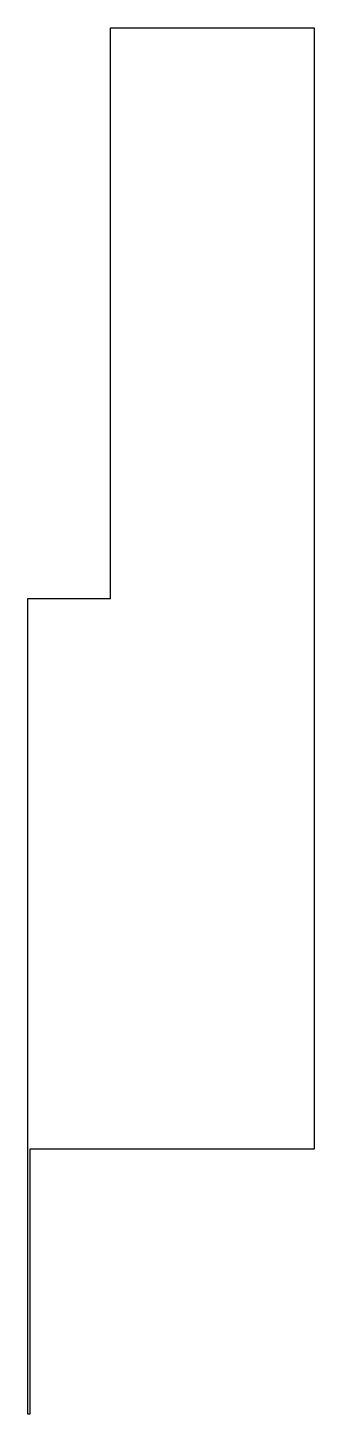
# Model space of a CAD drawing. Header units: millimetres. Extents: x -33.4 to -19.4, y -42.7 to 25.3.
import ezdxf

# ---------------------------------------------------------------- set-up
doc = ezdxf.new("R2010")
doc.units = ezdxf.units.MM

msp = doc.modelspace()

# ---------------------------------------------------------------- linework, layer by layer
at = {"layer": 'OuterContour', "color": 3}
msp.add_lwpolyline([(-33.434, -42.71), (-33.434, -2.71), (-29.374, -2.71), (-29.374, 25.29), (-19.374, 25.29), (-19.374, -29.71), (-33.334, -29.71), (-33.334, -42.71)], close=True, dxfattribs=at)

doc.saveas('drawing.dxf')
